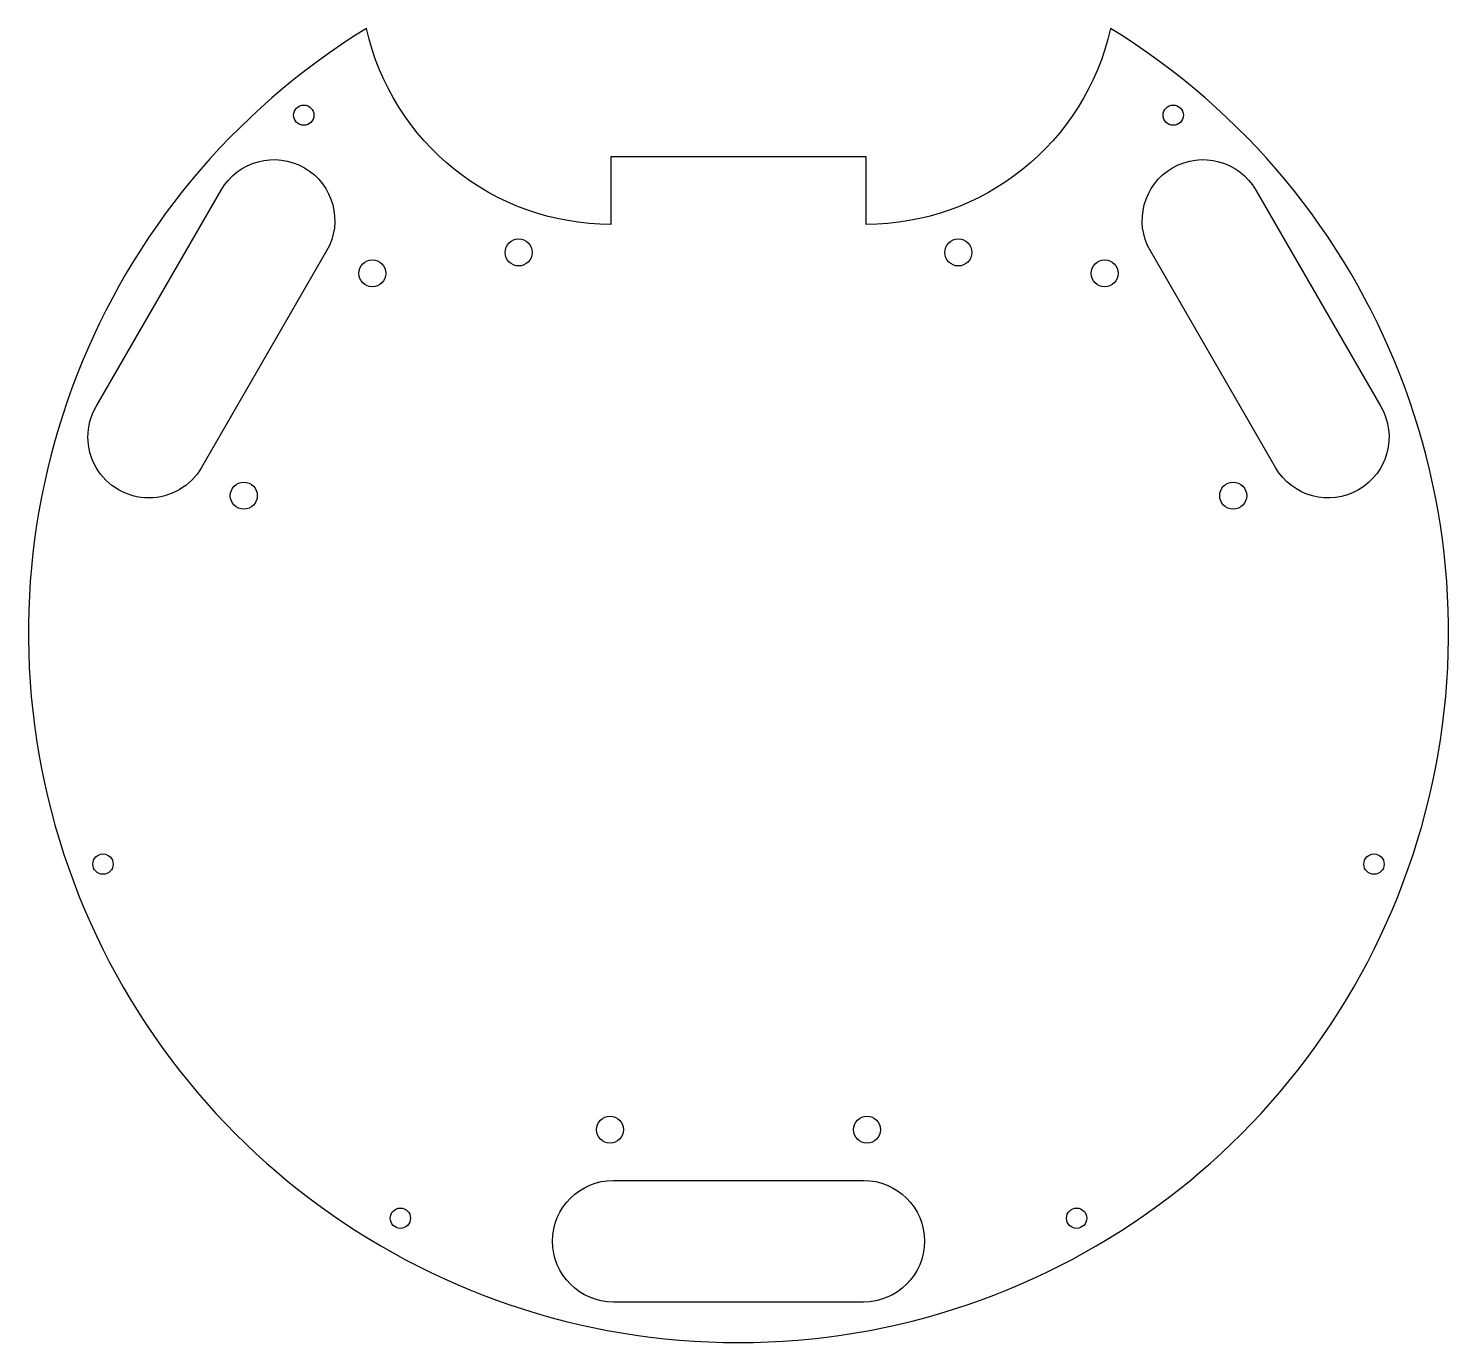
# Model space of a CAD drawing. Header units: millimetres. Extents: x -105 to 105, y -105 to 89.
import ezdxf

# ---------------------------------------------------------------- set-up
doc = ezdxf.new("R2010")
doc.units = ezdxf.units.MM

msp = doc.modelspace()

# ---------------------------------------------------------------- linework, layer by layer
for points in [[(18.88, 60.45), (18.88, 70.45), (-18.88, 70.45), (-18.88, 60.45, -0.351722), (-55, 89.44, 3.535103), (55, 89.44, -0.351714)], [(-79.4, 24.48, -1), (-94.99, 33.48), (-76.49, 65.52, -1), (-60.9, 56.52)], [(94.99, 33.48, -1), (79.4, 24.48), (60.9, 56.52, -1), (76.49, 65.52)], [(-18.5, -99, -1), (-18.5, -81), (18.5, -81, -1), (18.5, -99)]]:
    msp.add_lwpolyline(points, format="xyb", close=True)
for centre, radius in [((-64.28, 76.6), 1.5), ((64.28, 76.6), 1.5), ((-32.5, 56.29), 2), ((32.5, 56.29), 2), ((-54.15, 53.2), 2), ((54.15, 53.2), 2), ((-73.15, 20.3), 2), ((73.15, 20.3), 2), ((-93.97, -34.2), 1.5), ((93.97, -34.2), 1.5), ((-19, -73.5), 2), ((19, -73.5), 2), ((-50, -86.6), 1.5), ((50, -86.6), 1.5)]:
    msp.add_circle(centre, radius)

doc.saveas('drawing.dxf')
